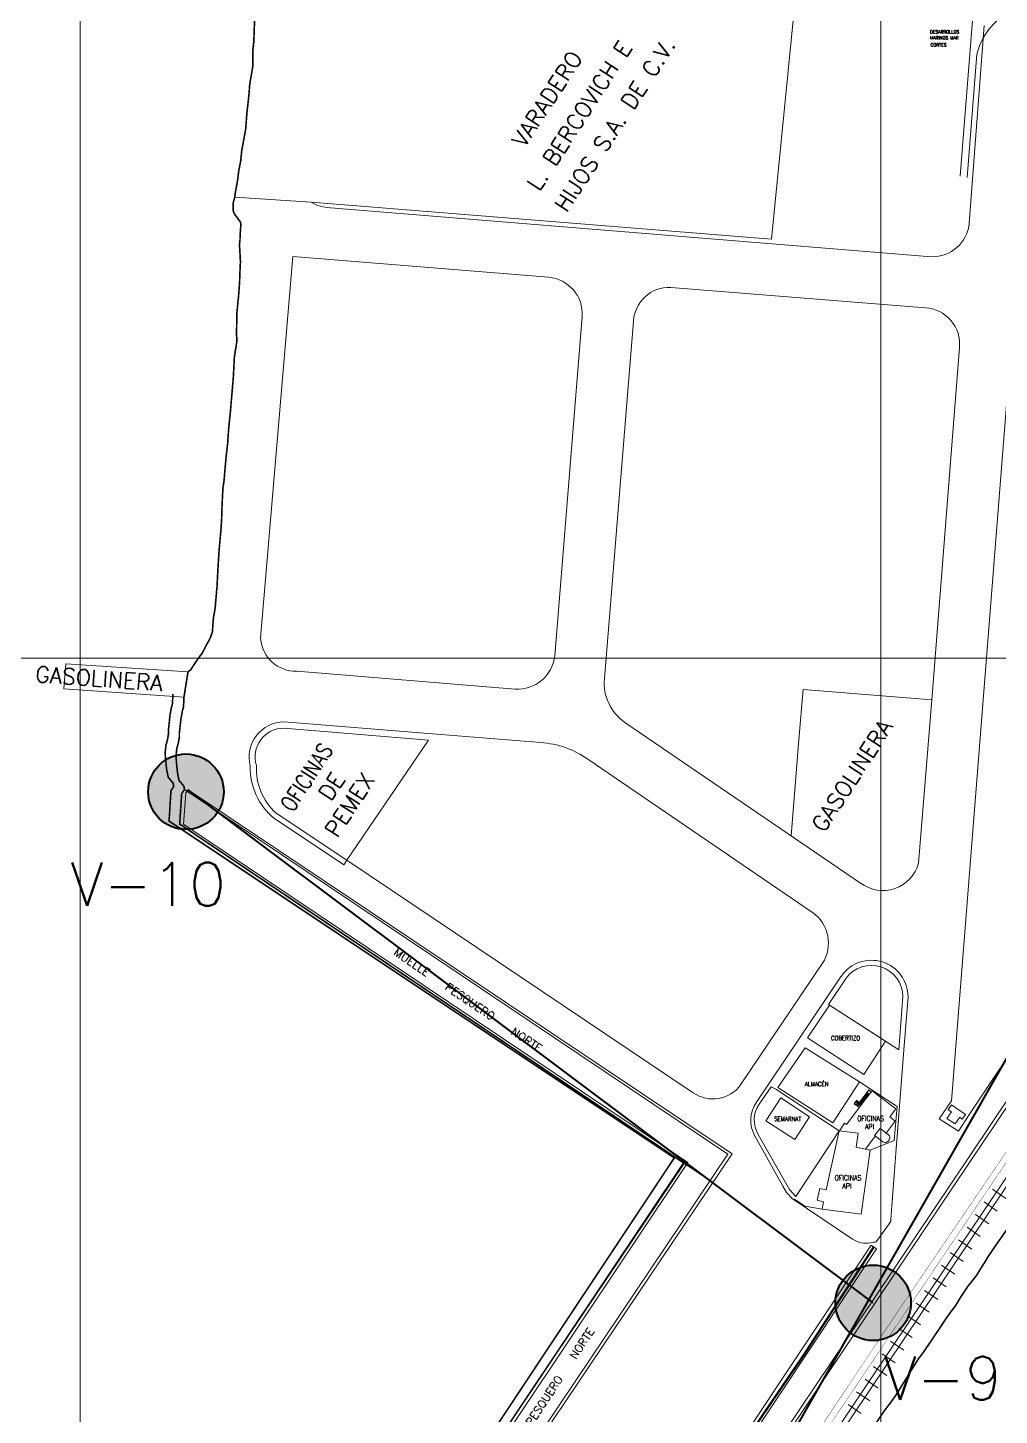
# Model space of a CAD drawing. Header units: millimetres. Extents: x 694000 to 697250, y 2830250 to 2835500.
# Drawn here: x 694733.7 to 695037, y 2832263.6 to 2832696.9 of the extents above; entities that cross this region are included whole.
import ezdxf

# ---------------------------------------------------------------- set-up
doc = ezdxf.new("R2010")
doc.units = ezdxf.units.MM
doc.header["$LTSCALE"] = 0.005
doc.linetypes.add('DIVIDE2', pattern=[0.625, 0.25, -0.125, 0, -0.125, 0, -0.125])
doc.linetypes.add('OCULTA2', pattern=[0.3, 0.2, -0.1])
doc.layers.get('0').update_dxf_attribs({"lineweight": 9})
for name, color, linetype, lineweight in [('AGUA', 4, 'DIVIDE2', 0), ('Costa', 140, 'Continuous', 0), ('EJE DE COORDENADAS', 8, 'Continuous', 9), ('FERROCARRIL', 44, 'Continuous', 0), ('INFRAESTRUCTURA1', 7, 'Continuous', 0), ('Puntos de Control', 6, 'Continuous', 0)]:
    doc.layers.add(name, color=color, linetype=linetype, lineweight=lineweight)
doc.styles.add('ROMANC', font='romanc.shx')
doc.styles.add('ROMANS', font='romans')
doc.styles.get("Standard").update_dxf_attribs({"font": 'romans.shx'})

# ---------------------------------------------------------------- blocks, each defined once
blk = doc.blocks.new('VIGA')
at = {"layer": 'FERROCARRIL'}
blk.add_lwpolyline([(-0.06, -3.53), (0.02, 1.47)], dxfattribs=at)

msp = doc.modelspace()

# ---------------------------------------------------------------- hatches: boundary and pattern name
at = {"layer": 'Puntos de Control', "lineweight": 40}
h = msp.add_hatch(color=6, dxfattribs=at)
edge = h.paths.add_edge_path()
edge.add_arc((694783.07, 2832458.28), 11.79, 0, 360)
h = msp.add_hatch(color=6, dxfattribs=at)
edge = h.paths.add_edge_path()
edge.add_arc((694997.65, 2832298.65), 11.79, 0, 360)

# ---------------------------------------------------------------- linework, layer by layer
at = {"layer": 'AGUA', "const_width": 0.5, "elevation": 7.25, "flags": 128}
for points in [[(694783.71, 2832495.7), (694784.63, 2832496.46), (694785.74, 2832498.2), (694787.12, 2832500.23), (694788.03, 2832501.36), (694788.79, 2832502.77), (694789.35, 2832503.95), (694790.18, 2832505.36), (694790.73, 2832506.49), (694791.36, 2832508.32), (694791.47, 2832510.41), (694791.65, 2832512.52), (694792.19, 2832515.66), (694792.8, 2832522.7), (694793.04, 2832527.59), (694793.43, 2832533.79), (694793.79, 2832537.71), (694794.04, 2832540.58), (694794.21, 2832543.42), (694794.32, 2832546.93), (694794.46, 2832550.1), (694794.63, 2832553.17), (694794.98, 2832555.54), (694795.17, 2832557.96), (694795.6, 2832562.77), (694796.09, 2832566.98), (694796.35, 2832570.88), (694796.64, 2832574), (694796.94, 2832576.84), (694797.85, 2832587.49), (694798.05, 2832591.28), (694798.2, 2832594.08), (694798.55, 2832596.3), (694798.99, 2832599.11), (694798.87, 2832601.14), (694798.92, 2832604.5), (694798.95, 2832607.55), (694799.19, 2832610.01), (694799.51, 2832613.11), (694799.83, 2832617.63), (694799.96, 2832621.35), (694800.08, 2832623.77), (694799.99, 2832625.6), (694799.78, 2832629.33), (694799.95, 2832630.65), (694799.98, 2832631.91), (694800.22, 2832635.49), (694800.07, 2832636.23), (694799.4, 2832637.1), (694798.71, 2832638.03), (694798.18, 2832638.81), (694797.95, 2832639.32), (694797.81, 2832639.91), (694797.77, 2832641.08), (694797.87, 2832642.42), (694798.32, 2832643.93), (694798.49, 2832645.32), (694798.86, 2832647.37), (694799.22, 2832649.39), (694799.54, 2832652.09), (694800.19, 2832655.41), (694800.47, 2832658.37), (694801.73, 2832665.28), (694802.12, 2832670.46), (694802.52, 2832673.91), (694802.81, 2832676.79), (694802.96, 2832678.92), (694803.2, 2832680.51), (694803.99, 2832684.98), (694803.98, 2832686.85), (694803.92, 2832689.51), (694804.26, 2832692.57), (694804.62, 2832702.58), (694804.71, 2832704.99), (694804.8, 2832708.17), (694804.93, 2832711.13), (694805.03, 2832712.95), (694805.19, 2832714.9), (694805.4, 2832718.38), (694805.45, 2832721.21), (694805.79, 2832723.07), (694805.89, 2832725.11), (694806.34, 2832727.57), (694806.89, 2832729.26), (694807.18, 2832730.57), (694807.71, 2832732.4), (694808.1, 2832733.18), (694809.44, 2832734.57), (694810.46, 2832735.65), (694811.89, 2832736.94), (694813.32, 2832737.17), (694815.18, 2832737.26), (694817.88, 2832737.58), (694821.26, 2832737.46), (694827.35, 2832736.45), (694827.36, 2832735.15), (694833.63, 2832735.65), (694834.02, 2832738.51), (694837.17, 2832738.61), (694837.47, 2832737.43), (694842.13, 2832737.4), (694842.44, 2832733.83), (694843.79, 2832733.71), (694846.51, 2832733.58), (694849.74, 2832733.09), (694852.84, 2832733.33), (694856.79, 2832733.4), (694861.21, 2832733.46), (694865.28, 2832733.36), (694869.91, 2832733.31), (694874.83, 2832733.36), (694876.74, 2832733.16), (694883.3, 2832733.04), (694886.66, 2832733.2), (694889.76, 2832733.29), (694892.47, 2832733.27), (694896.09, 2832733.13), (694899.98, 2832733.05), (694904.43, 2832733), (694906.21, 2832732.9), (694909.96, 2832732.38), (694911.79, 2832732.04), (694914.66, 2832731.52), (694917.39, 2832731.02), (694919.65, 2832730.61), (694922.18, 2832730.24), (694926.33, 2832729.57), (694928.14, 2832729.47), (694930.35, 2832729.53), (694932.58, 2832729.41), (694935.67, 2832729.33), (694935.83, 2832728.3), (694936.36, 2832727.51), (694937.15, 2832727.23), (694939.32, 2832727.19), (694942.91, 2832727.41), (694943.3, 2832728.66), (694950.45, 2832727.78), (694950.74, 2832726.06), (694952.26, 2832725.56), (694954.32, 2832724.69), (694955.78, 2832724.1), (694957.51, 2832723.44), (694958.78, 2832722.95), (694959.87, 2832722.85), (694962.17, 2832722.72), (694965.33, 2832722.61), (694968.39, 2832722.5), (694971.16, 2832722.35), (694974.02, 2832722.44), (694975.45, 2832723.91), (694975.91, 2832722.35), (694976.77, 2832722.36), (694979.14, 2832722.48), (694982.2, 2832722.69), (694985, 2832722.97), (694986.62, 2832722.87), (694988.77, 2832722.77), (694990.37, 2832722.75), (694993.27, 2832722.63), (694996.09, 2832722.83), (694998.17, 2832723.09), (694999.31, 2832722.9), (695001.84, 2832722.53), (695003.41, 2832722.26), (695005.57, 2832721.93), (695008, 2832721.83), (695009.32, 2832721.83), (695011.96, 2832722.07), (695013.98, 2832722.28), (695016.25, 2832723.09), (695016.25, 2832723.09), (695024.68, 2832723.52), (695029.62, 2832724.18), (695030.08, 2832721.5), (695032.26, 2832721.71), (695032.34, 2832723.98), (695039.69, 2832724.44), (695041.55, 2832722.06), (695044.05, 2832722.37), (695046.31, 2832722.48), (695049.23, 2832722.67), (695051.89, 2832722.8), (695053.92, 2832723.12), (695057.38, 2832723.61), (695058.56, 2832723.68), (695060.56, 2832724.75), (695062.07, 2832725.95), (695063.43, 2832727.2), (695064.44, 2832728.35), (695065.58, 2832729.63), (695066.71, 2832731.55), (695067.6, 2832734.69), (695068.05, 2832737.52), (695068.22, 2832739.11), (695056.06, 2833260.58)], [(694960.86, 2831829.31), (694960.68, 2831830.49), (694960.5, 2831831.69), (694960.39, 2831832.53), (694960.26, 2831833.36), (694959.99, 2831834.34), (694959.74, 2831835.15), (694958.97, 2831835.7), (694957.74, 2831836.44), (694956.8, 2831836.85), (694951.36, 2831838.37), (694948.33, 2831839.12), (694945.86, 2831839.23), (694943.35, 2831839.21), (694941.53, 2831839.12), (694939.22, 2831839.13), (694936.9, 2831839.28), (694934.84, 2831839.35), (694932.28, 2831839.43), (694930.51, 2831839.52), (694928.4, 2831839.45), (694924.44, 2831839.32), (694923.07, 2831839.25), (694921.53, 2831839.33), (694920.39, 2831839.45), (694919.51, 2831839.85), (694918.83, 2831840.3), (694918.37, 2831840.97), (694918.55, 2831841.46), (694918.83, 2831842.74), (694918.64, 2831844.67), (694918.54, 2831846.65), (694918.57, 2831849.63), (694918.86, 2831851.77), (694918.97, 2831852.89), (694919.34, 2831854.65), (694919.76, 2831857.37), (694920.03, 2831859.72), (694920.43, 2831862.28), (694921.08, 2831864.03), (694921.56, 2831866.54), (694921.84, 2831868.81), (694922.1, 2831870.62), (694922.25, 2831872.52), (694922.76, 2831874.34), (694922.9, 2831876.21), (694922.86, 2831878.34), (694923.13, 2831881.14), (694923.36, 2831882.56), (694923.8, 2831885.57), (694924.16, 2831888.2), (694924.86, 2831891.12), (694925.4, 2831893.81), (694925.93, 2831896.77), (694926.43, 2831899.33), (694926.97, 2831902.13), (694927.27, 2831903.52), (694928, 2831905.95), (694929.09, 2831910.85), (694929.63, 2831914.61), (694930.84, 2831918.92), (694931.58, 2831922.77), (694932.9, 2831932.38), (694933.55, 2831936.17), (694934.18, 2831939.46), (694934.91, 2831943.94), (694935.37, 2831946.76), (694935.72, 2831949.27), (694936.03, 2831952.98), (694936.45, 2831955.9), (694936.8, 2831958.79), (694937.12, 2831962.09), (694937.45, 2831964.97), (694937.97, 2831967.3), (694938.48, 2831970.8), (694939.44, 2831976.99), (694939.96, 2831981.56), (694940.4, 2831988.64), (694940.45, 2831993.16), (694940.45, 2831994.45), (694940.44, 2831996.21), (694940.35, 2831998.91), (694939.9, 2832001.61), (694939, 2832003.89), (694937.76, 2832007.62), (694933.79, 2832017.41), (694932.05, 2832021.68), (694930.22, 2832024.81), (694928.02, 2832027.59), (694923.2, 2832032.57), (694917.96, 2832037.25), (694914.31, 2832040.26), (694910.04, 2832044.53), (694907.19, 2832047.06), (694903.4, 2832049.81), (694900.03, 2832052.94), (694898.34, 2832054.11), (694896.43, 2832055.66), (694891.17, 2832060.61), (694889.27, 2832062.48), (694886.45, 2832065.7), (694885.25, 2832066.9), (694883.46, 2832068.67), (694882.73, 2832069.48), (694882.01, 2832070.48), (694881.71, 2832071.44), (694881.61, 2832072.48), (694881.61, 2832074.14), (694882.12, 2832076.16), (694882.29, 2832077.79), (694882.83, 2832079.28), (694884.04, 2832081.79), (694885.1, 2832083.58), (694888.32, 2832088.41), (694890.98, 2832093.05), (694894.27, 2832098.58), (694895.05, 2832099.88), (694896.77, 2832102.93), (694898.91, 2832106.45), (694901.7, 2832110.96), (694905.14, 2832116.26), (694908.19, 2832120.32), (694910.83, 2832125.06), (694912.84, 2832128.73), (694914.96, 2832131.85), (694918.66, 2832136.52), (694921.7, 2832141.14), (694923.59, 2832144.32), (694929.56, 2832153.4), (694932.88, 2832158.36), (694935.39, 2832162.21), (694937.47, 2832165.26), (694940.23, 2832169.36), (694942.22, 2832172.52), (694944.02, 2832175.45), (694947.75, 2832181.23), (694949.44, 2832183.92), (694950.77, 2832185.78), (694952.76, 2832188.4), (694953.94, 2832190.75), (694955.63, 2832193.91), (694956.92, 2832195.88), (694958.65, 2832198.77), (694960.65, 2832202.1), (694962.15, 2832204.36), (694964.78, 2832207.93), (694966.88, 2832211.22), (694968.96, 2832215.11), (694970.23, 2832217.53), (694971.81, 2832220.47), (694973.3, 2832222.64), (694974.16, 2832223.9), (694977.83, 2832229.94), (694981.01, 2832235.02), (694982.39, 2832237.36), (694984.44, 2832240.45), (694986.14, 2832243.11), (694988.26, 2832246.27), (694989.5, 2832247.85), (694991.36, 2832250.27), (694993.29, 2832253.01), (694995.65, 2832257.08), (694997.86, 2832260.06), (695001.13, 2832264.94), (695003.03, 2832267.4), (695004.68, 2832269.74), (695006.17, 2832272.1), (695009.08, 2832276.82), (695011.81, 2832281.2), (695013.23, 2832283.07), (695015.27, 2832286.07), (695016.65, 2832288.12), (695018.09, 2832290.24), (695020.4, 2832293.75), (695021.81, 2832295.73), (695023.31, 2832297.66), (695024.92, 2832300.35), (695027.27, 2832303.88), (695029.95, 2832307.23), (695031.29, 2832309.47), (695032.37, 2832311.14), (695033.63, 2832313.21), (695035.31, 2832315.71), (695039.9, 2832322.26), (695039.9, 2832322.26), (695039.9, 2832322.26), (695039.9, 2832322.26), (695041.26, 2832324.46), (695042.58, 2832326.6), (695043.49, 2832327.86), (695044.22, 2832328.91), (695045.15, 2832329.48), (695047.52, 2832331.15), (695049.66, 2832332.76), (695051, 2832333.75), (695053.2, 2832335.1), (695055.09, 2832335.56), (695056.99, 2832336.61), (695060.14, 2832338.56), (695062.06, 2832339.7), (695063.66, 2832340.32), (695066.26, 2832341.59), (695068.64, 2832342.3), (695070.2, 2832342.8), (695072.25, 2832343.37), (695074.72, 2832344.67), (695076.83, 2832345.23), (695078.03, 2832345.51), (695080.24, 2832345.99), (695082.16, 2832346.23), (695084.83, 2832346.39), (695086.49, 2832346.51), (695088.32, 2832346.53), (695089.93, 2832346.43), (695092.05, 2832345.89), (695093.98, 2832345.28), (695094.76, 2832345.02), (695096.24, 2832343.87), (695096.96, 2832342.98), (695097.35, 2832341.85), (695097.38, 2832341.25), (695097.22, 2832339.79), (695097.38, 2832338.37), (695097.76, 2832336.97), (695097.9, 2832335.94), (695098.25, 2832334.83), (695098.91, 2832333.83), (695099.91, 2832331.59), (695100.23, 2832330.95), (695100.93, 2832329.23), (695101.89, 2832327.36), (695102.54, 2832326.2), (695103.16, 2832325.15), (695103.53, 2832324.47), (695104.25, 2832323.44)]]:
    msp.add_lwpolyline(points, dxfattribs=at)
at = {"layer": 'AGUA', "const_width": 0.5, "elevation": 7.25}
msp.add_lwpolyline([(694783.71, 2832495.7), (694782.46, 2832487.85)], dxfattribs=at)
at = {"layer": 'AGUA', "ltscale": 0.8, "const_width": 0.5, "flags": 128}
msp.add_lwpolyline([(694782.46, 2832487.85), (694782.37, 2832485.9), (694782.27, 2832484.61), (694781.96, 2832483.51), (694781.54, 2832481.29), (694781.23, 2832478.53), (694781, 2832476.44), (694781.02, 2832475.33), (694780.72, 2832473.61), (694780.22, 2832471.81), (694779.96, 2832469.4), (694780.15, 2832466.86), (694780.43, 2832464.21), (694780.9, 2832461.85), (694782.43, 2832460.01), (694782.62, 2832458.97), (694781.74, 2832457.66), (694781.11, 2832448.19), (694938.46, 2832342.37), (694859.36, 2832224.02), (694830.08, 2832180.76), (694836.16, 2832176), (694831.45, 2832172.38), (694824.3, 2832172.2), (694817.72, 2832176.25), (694813.38, 2832179.7), (694811.85, 2832180.71), (694810.38, 2832181.53), (694807.45, 2832183.13), (694803.02, 2832185.98), (694792.64, 2832193.29), (694787.03, 2832196.86), (694785.08, 2832198.31), (694782.71, 2832199.87), (694779.72, 2832202.07), (694778.14, 2832202.97), (694777.09, 2832203.71), (694767.65, 2832210.49), (694761.92, 2832214.58), (694758.75, 2832216.88), (694756.41, 2832218.86), (694754.8, 2832219.76), (694752.82, 2832221.12), (694747.58, 2832224.01), (694735.47, 2832232.26), (694732.23, 2832234.49), (694728.26, 2832237.51), (694725.76, 2832239.16), (694720.53, 2832243.07), (694711.02, 2832250.94), (694706.43, 2832254.34), (694700.93, 2832256.8), (694694.25, 2832258.61), (694689.42, 2832256.08), (694686.09, 2832250.47), (694683.12, 2832245.08), (694679.86, 2832239.45), (694676.57, 2832234.57), (694669.84, 2832224.12), (694667.62, 2832220.9), (694664.75, 2832217.49), (694661.82, 2832213.41), (694650.31, 2832197.15), (694645.95, 2832191.46), (694636.46, 2832179.62), (694631.75, 2832173.41), (694630.22, 2832169.94), (694629.54, 2832167.97), (694629.13, 2832165.07), (694629, 2832163.12), (694629.03, 2832161.64), (694632.72, 2832155.53), (694636.64, 2832152.2), (694645.15, 2832146.11), (694649.9, 2832142.6), (694657.18, 2832137.41), (694662.24, 2832133.22), (694665.93, 2832129.86), (694668.08, 2832127.49), (694671.53, 2832124.72), (694675.73, 2832121.29), (694693.58, 2832110.16), (694695.65, 2832107.88), (694697.39, 2832106.25), (694698.85, 2832104.88), (694707.19, 2832097.98), (694706.82, 2832095.14), (694701.87, 2832090.75), (694700.47, 2832089.67), (694698.42, 2832087.48), (694696.99, 2832086.21), (694693.51, 2832083.95), (694692.19, 2832082.89), (694690.81, 2832081.54), (694689.89, 2832080.51), (694687.44, 2832077.39), (694686.14, 2832075.98), (694685.13, 2832075.03), (694683.78, 2832073.55), (694679.11, 2832069.94), (694673.03, 2832067.03), (694669.43, 2832062.57), (694668.52, 2832061.21), (694666.56, 2832059.52), (694664.23, 2832057.48), (694662.71, 2832056.78), (694661.51, 2832056.33), (694660.94, 2832055.7), (694660.71, 2832054.01), (694657.51, 2832049.54), (694653.39, 2832046.62), (694652.39, 2832039.57), (694651.42, 2832036.8), (694650.4, 2832034.64), (694648.9, 2832033.21), (694645.74, 2832031.05), (694644.12, 2832030.03), (694643.63, 2832025.79), (694643.95, 2832022.61), (694645.24, 2832017.41), (694645.4, 2832015.87), (694644.68, 2832010.13), (694644.31, 2832002.97), (694643.89, 2831996.51), (694643.29, 2831994.8), (694643.05, 2831987.91), (694643.26, 2831979.97), (694642.71, 2831974.39), (694642.34, 2831972.71), (694641.85, 2831971.82), (694639.7, 2831968.47), (694637.99, 2831966.74), (694634.22, 2831963.74), (694631.68, 2831957.9), (694630.78, 2831952.55), (694630.96, 2831950.03), (694630.48, 2831947.94), (694629.5, 2831946.77), (694627.99, 2831946.2), (694626.88, 2831946.33), (694624.63, 2831946.86), (694621.92, 2831946.8), (694617.8, 2831944.85), (694609.24, 2831949.23), (694607.4, 2831945.48), (694615.74, 2831941.27), (694616.05, 2831940.3), (694618.38, 2831935.86), (694618.59, 2831934.5), (694619.1, 2831933.54), (694619.88, 2831930), (694621, 2831928.49), (694621.48, 2831927.07), (694622.62, 2831925.34), (694623.69, 2831924.52), (694625.65, 2831922.32), (694627.95, 2831920.17), (694630.06, 2831917.81), (694632.29, 2831916.54), (694640.35, 2831912.16), (694633.76, 2831907.93), (694633.88, 2831906.93), (694635.38, 2831904.71), (694636.88, 2831902.5), (694638.52, 2831899.9), (694639.84, 2831897.67), (694640.92, 2831895.74), (694641.94, 2831893.74), (694642.48, 2831892.55), (694643.63, 2831889.24), (694644.04, 2831887.76), (694644.32, 2831885.16), (694644.34, 2831839.18), (694651.65, 2831832.1), (694650.63, 2831830.94), (694649.26, 2831829.58), (694648.51, 2831828.32), (694647.42, 2831827.07), (694646.61, 2831825.99), (694645.93, 2831824.94), (694644, 2831822.58), (694642.01, 2831819.53), (694641.33, 2831818), (694640.78, 2831816.86)], dxfattribs=at)
at = {"layer": 'Costa', "color": 140, "const_width": 0.5, "flags": 128}
msp.add_lwpolyline([(694779, 2832488.79), (694778.91, 2832486.85), (694778.82, 2832485.55), (694778.51, 2832484.45), (694778.1, 2832482.24), (694777.81, 2832479.47), (694777.58, 2832477.39), (694777.6, 2832476.27), (694777.31, 2832474.55), (694776.82, 2832472.75), (694776.57, 2832470.34), (694776.77, 2832467.8), (694777.06, 2832465.15), (694777.54, 2832462.79), (694779.07, 2832460.96), (694779.26, 2832459.91), (694778.39, 2832458.6), (694777.8, 2832449.13), (694935.55, 2832343.92), (694856.91, 2832225.26)], dxfattribs=at)
at = {"layer": 'EJE DE COORDENADAS'}
for p, q in [((694750, 2835500), (694750, 2830250)), ((695000, 2835500), (695000, 2830250)), ((694000, 2832500), (697250, 2832500))]:
    msp.add_line(p, q, dxfattribs=at)
at = {"layer": 'FERROCARRIL', "elevation": 7.25}
msp.add_lwpolyline([(694962.7, 2832223.86), (695009.45, 2832293.6), (695069.46, 2832382.7, 0.025446), (695089, 2832414.16, 0.032516), (695103.46, 2832449.06, 0.048682), (695112.68, 2832500.23), (695113.02, 2832521.13), (695108.48, 2832692.94), (695093.1, 2833260.58)], format="xyb", dxfattribs=at)
at = {"layer": 'FERROCARRIL'}
msp.add_lwpolyline([(695090.38, 2832413.48, -0.024434), (695070.84, 2832382.09), (694964.61, 2832223.77), (694947.93, 2832199.47), (694881.53, 2832100.7), (694872.1, 2832085.75), (694860.4, 2832064.64), (694850.64, 2832043.03), (694838.91, 2832010.25)], format="xyb", dxfattribs=at)
at = {"layer": 'INFRAESTRUCTURA1'}
for p, q in [((694996.27, 2832365.18, 7.25), (694993.13, 2832361, 7.25)), ((694996.28, 2832365.13, 7.25), (694993.15, 2832360.98, 7.25)), ((694996.28, 2832365.09, 7.25), (694993.16, 2832360.94, 7.25)), ((694997.29, 2832364.87, 7.25), (694995.4, 2832362.36, 7.25)), ((694997.07, 2832364.57, 7.25), (694996.27, 2832365.18, 7.25)), ((694997.05, 2832364.55, 7.25), (694996.28, 2832365.13, 7.25)), ((694997.03, 2832364.53, 7.25), (694996.28, 2832365.09, 7.25)), ((695004.74, 2832359.25, 7.25), (694997.29, 2832364.87, 7.25)), ((694995.4, 2832362.36, 7.25), (694989.35, 2832354.31, 7.25)), ((694992.5, 2832361.82, 7.25), (694991.75, 2832360.83, 7.25)), ((694993.34, 2832359.62, 7.25), (694991.75, 2832360.83, 7.25)), ((694992.41, 2832361.65, 7.25), (694991.79, 2832360.83, 7.25)), ((694993.36, 2832359.65, 7.25), (694991.79, 2832360.83, 7.25)), ((694992.43, 2832361.63, 7.25), (694991.83, 2832360.84, 7.25)), ((694993.38, 2832359.67, 7.25), (694991.83, 2832360.84, 7.25)), ((694993.08, 2832361.03, 7.25), (694992.09, 2832361.17, 7.25)), ((694993.09, 2832361, 7.25), (694992.16, 2832360.59, 7.25)), ((694992.35, 2832361.63, 7.25), (694992.38, 2832361.64, 7.25)), ((694992.38, 2832361.61, 7.25), (694992.35, 2832361.63, 7.25)), ((694993.16, 2832361.05, 7.25), (694992.38, 2832361.64, 7.25)), ((694993.1, 2832361.06, 7.25), (694992.4, 2832361.59, 7.25)), ((694992.43, 2832361.63, 7.25), (694992.41, 2832361.65, 7.25)), ((694992.5, 2832361.82, 7.25), (694992.53, 2832361.84, 7.25)), ((694993.32, 2832361.21, 7.25), (694992.5, 2832361.82, 7.25)), ((694993.31, 2832361.25, 7.25), (694992.53, 2832361.84, 7.25)), ((694993.11, 2832360.98, 7.25), (694992.58, 2832360.27, 7.25)), ((694993.14, 2832360.96, 7.25), (694993, 2832359.96, 7.25)), ((694993.13, 2832361.1, 7.25), (694993.06, 2832361.01, 7.25)), ((694993.16, 2832360.94, 7.25), (694993.06, 2832361.01, 7.25)), ((694993.15, 2832361.08, 7.25), (694993.11, 2832361.02, 7.25)), ((694993.15, 2832361.02, 7.25), (694993.11, 2832361.03, 7.25)), ((694993.15, 2832360.98, 7.25), (694993.11, 2832361.02, 7.25)), ((694993.17, 2832361.01, 7.25), (694993.12, 2832361.04, 7.25)), ((694993.15, 2832361.02, 7.25), (694993.12, 2832361.01, 7.25)), ((694993.15, 2832361.08, 7.25), (694993.13, 2832361.1, 7.25)), ((694993.15, 2832361.02, 7.25), (694993.14, 2832360.99, 7.25)), ((694993.15, 2832361.02, 7.25), (694993.16, 2832360.99, 7.25)), ((694993.18, 2832360.96, 7.25), (694993.61, 2832359.97, 7.25)), ((694993.94, 2832360.42, 7.25), (694993.2, 2832360.99, 7.25)), ((694994.12, 2832360.66, 7.25), (694993.38, 2832361.23, 7.25)), ((694993.5, 2832361.44, 7.25), (694993.48, 2832361.46, 7.25)), ((694994.3, 2832360.9, 7.25), (694993.56, 2832361.47, 7.25)), ((694993.68, 2832361.68, 7.25), (694993.66, 2832361.7, 7.25)), ((694994.49, 2832361.14, 7.25), (694993.74, 2832361.71, 7.25)), ((694993.86, 2832361.92, 7.25), (694993.84, 2832361.94, 7.25)), ((694994.67, 2832361.38, 7.25), (694993.92, 2832361.95, 7.25)), ((694994.04, 2832362.16, 7.25), (694994.02, 2832362.18, 7.25)), ((694994.85, 2832361.62, 7.25), (694994.1, 2832362.19, 7.25)), ((694994.22, 2832362.4, 7.25), (694994.2, 2832362.42, 7.25)), ((694995.03, 2832361.86, 7.25), (694994.28, 2832362.42, 7.25)), ((694994.4, 2832362.64, 7.25), (694994.38, 2832362.66, 7.25)), ((694995.21, 2832362.1, 7.25), (694994.46, 2832362.66, 7.25)), ((694994.58, 2832362.88, 7.25), (694994.56, 2832362.9, 7.25)), ((694995.39, 2832362.34, 7.25), (694994.64, 2832362.9, 7.25)), ((694995.57, 2832362.58, 7.25), (694994.82, 2832363.14, 7.25)), ((694995.75, 2832362.82, 7.25), (694995, 2832363.38, 7.25)), ((694995.93, 2832363.06, 7.25), (694995.18, 2832363.62, 7.25)), ((694996.11, 2832363.3, 7.25), (694995.36, 2832363.86, 7.25)), ((694996.29, 2832363.54, 7.25), (694995.54, 2832364.1, 7.25)), ((694996.47, 2832363.78, 7.25), (694995.72, 2832364.34, 7.25)), ((695004.74, 2832359.25, 7.25), (695002.84, 2832356.73, 7.25)), ((695004.56, 2832355.44, 7.25), (695002.84, 2832356.73, 7.25)), ((694987.15, 2832352.4, 7.25), (694988.72, 2832354.78, 7.25)), ((694989.35, 2832354.31, 7.25), (694988.72, 2832354.78, 7.25)), ((694999.81, 2832353.14, 7.25), (694998.09, 2832350.87, 7.25)), ((695002.41, 2832351.17, 7.25), (694999.81, 2832353.14, 7.25)), ((695004.56, 2832355.44, 7.25), (695001.73, 2832351.69, 7.25)), ((694998.31, 2832350.7, 7.25), (694995.24, 2832346.63, 7.25)), ((695000.7, 2832348.9, 7.25), (694998.09, 2832350.87, 7.25)), ((695002.63, 2832349.56, 7.25), (695002.3, 2832349.12, 7.25))]:
    msp.add_line(p, q, dxfattribs=at)
for points in [[(695027.02, 2832650.14), (695030.05, 2832688.64, -0.267454), (695044.31, 2832703.45, 0.09049), (695057.16, 2832710.79, 0.144054), (695067.03, 2832721.94, 0.08556), (695071.07, 2832731.89), (695071.93, 2832755.99), (695076.47, 2832843.51)], [(695024.78, 2832650.48), (695030.42, 2832721.59), (695058.77, 2832722.06, 0.355274), (695069.09, 2832732), (695069.88, 2832755.95)]]:
    msp.add_lwpolyline(points, format="xyb", dxfattribs=at)
at = {"layer": 'INFRAESTRUCTURA1', "elevation": 7.25}
for points in [[(694965.87, 2832630.83), (694975.05, 2832723.5)], [(695027.66, 2832635.8), (695032.34, 2832697.54)], [(695044.91, 2832650.36), (695022.12, 2832361.78), (695018.23, 2832356.17), (695024.3, 2832352.26), (695027.54, 2832357.3), (695045.55, 2832384.22)], [(694798.32, 2832643.93), (694822.21, 2832642.45), (694965.87, 2832630.83)], [(694822.21, 2832642.45), (694824.12, 2832641.34), (694826.96, 2832640.7), (695015.84, 2832625.38)], [(694806.38, 2832506.2), (694816.4, 2832625.41)], [(694816.4, 2832625.41), (694896.25, 2832618.93)], [(695013.96, 2832609.42), (694934.43, 2832615.79)], [(694906.79, 2832606.7), (694898.21, 2832500.68)], [(694922.81, 2832605.25), (694913.74, 2832493.61)], [(695011.8, 2832435.99), (695015.95, 2832486.97), (695024.6, 2832596.97)], [(694885.89, 2832490.35), (694817.69, 2832495.92)], [(695015.95, 2832486.97), (694975.78, 2832490.19), (694974.48, 2832474.56), (694972.06, 2832444.55)], [(694813.66, 2832478.14), (694858.77, 2832474.38), (694833.33, 2832436.92)], [(694893.85, 2832473.62), (694860.02, 2832476.38), (694813.74, 2832480.13)], [(694920.16, 2832479.94), (694993.73, 2832429.77)], [(694978.68, 2832420.56), (694908.59, 2832468.41)], [(694859.36, 2832224.02), (694938.46, 2832342.37), (694781.11, 2832448.19), (694781.74, 2832457.66), (694782.58, 2832458.99), (694952.28, 2832345.05), (694870.97, 2832224.05)], [(694836.16, 2832176), (694830.08, 2832180.76), (694938.67, 2832342.22), (694781.11, 2832448.19), (694781.74, 2832457.66), (694782.62, 2832458.97)], [(694811.21, 2832451.57), (694833.33, 2832436.92), (694941.47, 2832364.26)], [(694810.72, 2832449.91), (694832.36, 2832435.44), (694833.33, 2832436.92)], [(695068.96, 2832407.18), (695058.14, 2832389.76), (694998.37, 2832300.64), (694946.89, 2832223.89)], [(694948.13, 2832223.83), (694999.81, 2832300.93), (695059.05, 2832389.16), (695069.84, 2832406.61)], [(694956.26, 2832366.72), (694981.83, 2832404.71)], [(694989.18, 2832400.09), (694983.67, 2832391.88)], [(694984.01, 2832391.66), (695001.5, 2832380.33), (694994.77, 2832370.01), (694977.14, 2832381.44), (694984.01, 2832391.66)], [(694993.34, 2832367.7), (694985.03, 2832354.85), (694967.88, 2832365.94), (694976.39, 2832378.27), (694993.34, 2832367.7)], [(694996.76, 2832346.35), (695004.22, 2832349.32), (695005.19, 2832360.02), (694993.34, 2832367.7)], [(694938.46, 2832342.37), (694946.74, 2832336.81)], [(694981.73, 2832327.93), (694976.28, 2832328.87), (694973.09, 2832331.01)], [(694937.74, 2832223.72), (694998.68, 2832315.52), (694996.99, 2832316.64), (694935.31, 2832223.93)]]:
    msp.add_lwpolyline(points, dxfattribs=at)
at = {"layer": 'INFRAESTRUCTURA1', "elevation": 7.25, "flags": 128}
for points in [[(694782.46, 2832487.85), (694744.96, 2832490.43), (694745.52, 2832498.22), (694783.71, 2832495.7)], [(694961.76, 2832351.2), (694971.48, 2832334.01), (694973.47, 2832331.89)]]:
    msp.add_lwpolyline(points, dxfattribs=at)
at = {"layer": 'INFRAESTRUCTURA1', "color": 7}
msp.add_lwpolyline([(694782.27, 2832448.14), (694939.82, 2832342.54), (694831.7, 2832180.73), (694839.08, 2832174.91), (694953.66, 2832345.22), (694783.72, 2832458.87), (694783, 2832457.91)], close=True, dxfattribs=at)
at = {"layer": 'INFRAESTRUCTURA1', "elevation": 7.25}
for points in [[(694987.71, 2832400.73), (694961.2, 2832361.33, 0.060412)], [(694983.67, 2832391.88), (695005.62, 2832377.66), (695006.94, 2832394.29, 0.178156)], [(695005.03, 2832349.34), (695007.22, 2832377.72), (695008.55, 2832394.2, 0.16403)], [(694973.47, 2832331.89), (694987.05, 2832352.41), (694967.29, 2832365.34), (694965.79, 2832366.15), (694962.06, 2832360.74, 0.059347)], [(694960.76, 2832350.64), (694969.43, 2832335.14), (694970.62, 2832333.07), (694972.41, 2832331.27), (694991.18, 2832318.59, 0.196896), (694996.86, 2832317.41, -0.003676), (694998.64, 2832317.73), (695003.12, 2832324.1)]]:
    msp.add_lwpolyline(points, format="xyb", dxfattribs=at)
at = {"layer": 'INFRAESTRUCTURA1', "color": 30, "linetype": 'Continuous', "const_width": 0.1, "elevation": 7.25}
msp.add_lwpolyline([(694957.31, 2832223.99), (695005.59, 2832296.27), (695066.17, 2832385.49, 0.044266)], format="xyb", dxfattribs=at)
msp.add_lwpolyline([(695067.25, 2832384.29), (695007.34, 2832295.12), (694959.46, 2832223.76)], dxfattribs=at)
at = {"layer": 'INFRAESTRUCTURA1', "elevation": 7.25}
for points in [[(694968.82, 2832362.73), (694964.16, 2832355.52), (694973.21, 2832349.66), (694977.76, 2832356.79)], [(695022.12, 2832360.49), (695021.12, 2832358.98), (695022.14, 2832358.34), (695020.62, 2832356.27), (695023.25, 2832354.58), (695024.75, 2832356.62), (695025.49, 2832356.03), (695026.47, 2832357.5)], [(694996.76, 2832346.35), (694993.89, 2832326.4), (694981.73, 2832327.93), (694982.15, 2832330.19), (694980.15, 2832330.68), (694980.96, 2832334.32), (694982.97, 2832333.96), (694987.05, 2832352.41), (694992.99, 2832351.7), (694992.34, 2832347.24)]]:
    msp.add_lwpolyline(points, close=True, dxfattribs=at)
at = {"layer": 'INFRAESTRUCTURA1', "linetype": 'OCULTA2', "elevation": 7.25, "flags": 128}
msp.add_lwpolyline([(695003.12, 2832324.1), (695005.03, 2832349.34)], dxfattribs=at)
at = {"layer": 'INFRAESTRUCTURA1', "color": 123, "linetype": 'Continuous', "const_width": 0.7}
msp.add_lwpolyline([(694890.09, 2832159.41), (694901.38, 2832175.48), (694920.66, 2832201.7), (694929.79, 2832213.84), (694949.25, 2832242.88), (694963.87, 2832264.64), (694975.99, 2832282.39), (694997.83, 2832316.08)], dxfattribs=at)
at = {"layer": 'INFRAESTRUCTURA1'}
for centre, radius, start, end in [((695016.16, 2832636.92, 7.25), 11.55, 268.396, 354.4162), ((694895.39, 2832607.54, 7.25), 11.43, 355.8112, 85.6732), ((694934.02, 2832604.56, 7.25), 11.23, 87.9091, 176.4803), ((695013.35, 2832598.12, 7.25), 11.31, 354.1207, 86.8996), ((694817.37, 2832506.92, 7.25), 11.01, 183.7498, 271.6952), ((694886.64, 2832501.97, 7.25), 11.64, 266.2951, 353.6394), ((694928.67, 2832492.28, 7.25), 14.99, 174.9133, 235.4301), ((694813.77, 2832469.15, 7.25), 10.98, 90.1539, 194.544), ((694813.71, 2832469.1, 7.25), 9.04, 90.3152, 197.0554), ((694892.2, 2832445.49, 7.25), 28.17, 54.4286, 86.6461), ((694823.46, 2832465.76, 7.25), 20.33, 178.2253, 231.202), ((694824.04, 2832465.56, 7.25), 18.99, 177.329, 227.4888), ((695000.68, 2832438.94, 7.25), 11.51, 232.8551, 345.1229), ((694972.1, 2832411.02, 7.25), 11.59, 327.0469, 55.4142), ((694997.11, 2832394.2, 7.25), 11.44, 0.0389, 145.2041), ((694997.08, 2832394.18, 7.25), 9.86, 0.6483, 143.1939), ((694947.6, 2832373.11, 7.25), 10.77, 235.3228, 323.5584), ((694969.5, 2832355.64, 7.25), 10.07, 145.5276, 209.727), ((694969.41, 2832355.73, 7.25), 8.89, 145.7409, 210.6036)]:
    msp.add_arc(centre, radius, start, end, dxfattribs=at)
for centre, start_param, end_param in [((695001.39, 2832349.82, 7.25), 2.63353, 4.204326), ((695001.72, 2832350.26, 7.25), 4.204326, 5.775122)]:
    msp.add_ellipse(centre, major_axis=(0.16, 1.14), ratio=0.9975, start_param=start_param, end_param=end_param, dxfattribs=at)
at = {"layer": 'Puntos de Control', "color": 6, "lineweight": 40}
msp.add_line((694997.65, 2832298.65), (694783.72, 2832458.87), dxfattribs=at)
msp.add_lwpolyline([(694816.52, 2831984.41), (695097.61, 2832477.07)], dxfattribs=at)
for centre in [(694783.07, 2832458.28), (694997.65, 2832298.65)]:
    msp.add_circle(centre, 11.79, dxfattribs=at)

# ---------------------------------------------------------------- block references
at = {"layer": 'FERROCARRIL'}
for p, rotation in [((695033.51, 2832329.33, 7.25), 56.03969325692417), ((695036.17, 2832333.28, 7.25), 56.03969325692417), ((695030.85, 2832325.38, 7.25), 56.03969325692417), ((695028.2, 2832321.43, 7.25), 56.03969325692417), ((695025.54, 2832317.49, 7.25), 56.03969325692417), ((695022.88, 2832313.54, 7.25), 56.03969325692417), ((695020.22, 2832309.59, 7.25), 56.03969325692417), ((695017.56, 2832305.64, 7.25), 56.03969325692417), ((695014.9, 2832301.69, 7.25), 56.03969325692417), ((695012.24, 2832297.75, 7.25), 56.03969325692417), ((695009.58, 2832293.8, 7.25), 56.03969325692417), ((695006.93, 2832289.84, 7.25), 56.16655713714462), ((695001.63, 2832281.94, 7.25), 56.16655713714462), ((695004.28, 2832285.89, 7.25), 56.16655713714462), ((694998.98, 2832277.98, 7.25), 56.16655713714462), ((694996.33, 2832274.03, 7.25), 56.16655713714462), ((694993.68, 2832270.07, 7.25), 56.16655713714462), ((694991.03, 2832266.12, 7.25), 56.16655713714462)]:
    msp.add_blockref('VIGA', p, dxfattribs=dict(at, rotation=rotation))

# ---------------------------------------------------------------- texts
for s, p in [('DESARROLLOS', (695015.42, 2832695.12, -38)), ('MARINOS MAR ', (695015.42, 2832693.26, -38)), ('CORTES', (695015.57, 2832691.04, -38))]:
    msp.add_text(s, height=0.975, rotation=359.9422).set_placement(p)
at = {"style": 'ROMANS'}
for s, rotation, p in [('L. BERCOVICH E', 57.0064, (694893.34, 2832645.51, 7.25)), ('HIJOS S.A. DE C.V.', 57.0064, (694901.96, 2832638.88, 7.25)), ('VARADERO', 57.0064, (694888.74, 2832659.09, 7.25)), ('GASOLINERA', 355.8974, (694735.93, 2832492.56, 7.25)), ('GASOLINERA', 57.0064, (694982.33, 2832445.25, 7.25)), ('DE', 57.0064, (694828.31, 2832454.98, 7.25)), ('PEMEX', 57.0064, (694830.32, 2832443.61, 7.25))]:
    msp.add_text(s, height=5, rotation=rotation, dxfattribs=at).set_placement(p)
at = {"style": 'ROMANS', "width": 0.8}
for s, height, rotation, p in [('OFICINAS', 5, 57.0064, (694816.45, 2832451.58, 7.25)), ('COBERTIZO', 1.4, 359.8861, (694984.49, 2832380.65, 2.54)), ('ALMACÉN', 1.4, 359.8861, (694976.31, 2832366.31, 2.54)), ('SEMARNAT', 1.4, 359.8861, (694966.76, 2832355.41, 7.25)), ('OFICINAS', 1.6, 0.0768, (694992.68, 2832355.43, 2.9)), ('API', 1.6, 0.0768, (694995.09, 2832352.89, 7.25)), ('OFICINAS', 1.6, 0.0768, (694985.61, 2832336.9, 2.9)), ('API', 1.6, 0.0768, (694988.03, 2832334.36, 7.25))]:
    msp.add_text(s, height=height, rotation=rotation, dxfattribs=at).set_placement(p)
at = {"layer": 'INFRAESTRUCTURA1', "style": 'ROMANC'}
for rotation, p in [(325.928, (694847.7, 2832407.54, 3.62)), (56.544, (694880.44, 2832243.91, 3.62))]:
    msp.add_text('MUELLE   PESQUERO   NORTE', height=2.5, rotation=rotation, dxfattribs=at).set_placement(p)
at = {"layer": 'Puntos de Control', "color": 7}
for s, p in [('V-10', (694746.99, 2832422.64)), ('V-9', (695000.89, 2832268.38))]:
    msp.add_text(s, height=13.5, dxfattribs=at).set_placement(p)

doc.saveas('drawing.dxf')
